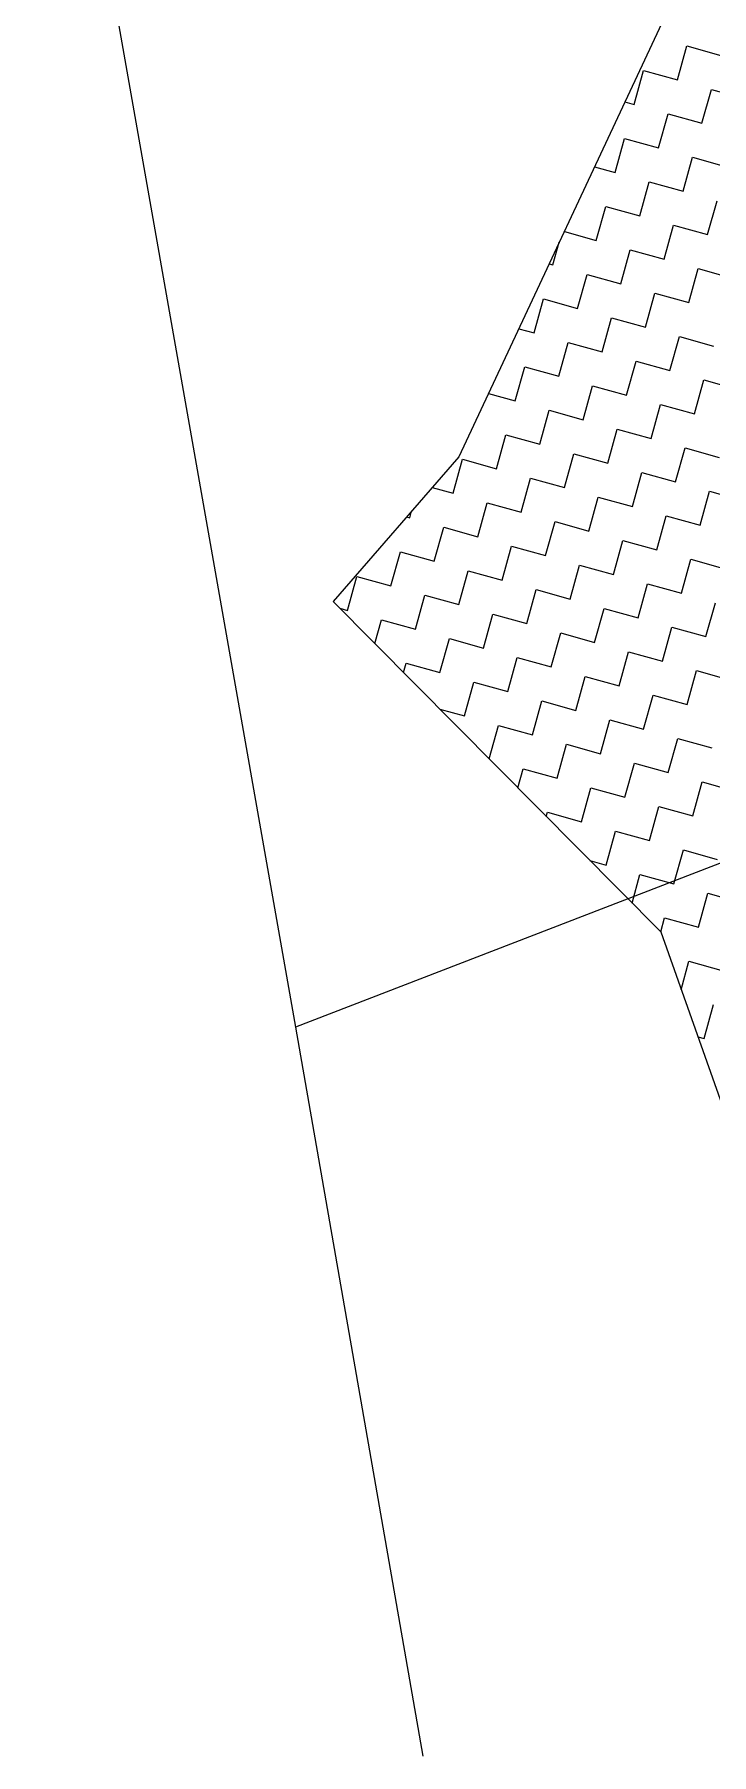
# Model space of a CAD drawing. Header units: metres. Extents: x 291974 to 293244, y 2020596 to 2023640.
# Drawn here: x 292579.5 to 292627.6, y 2023334.7 to 2023456.7 of the extents above; entities that cross this region are included whole.
import ezdxf

# ---------------------------------------------------------------- set-up
doc = ezdxf.new("R2010")
doc.units = ezdxf.units.M
doc.header["$MEASUREMENT"] = 0
for name, color, linetype in [('POLY_HATCH', 12, 'Continuous'), ('POLY_PARCEL', 6, 'Continuous'), ('V_BOUND_LINE', 7, 'Continuous')]:
    doc.layers.add(name, color=color, linetype=linetype)

msp = doc.modelspace()

# ---------------------------------------------------------------- linework, layer by layer
at = {"layer": 'POLY_HATCH'}
for p, q in [((292627.47, 2023464.88), (292609.61, 2023426.75)), ((292609.61, 2023426.75), (292600.69, 2023416.48)), ((292600.69, 2023416.48), (292623.94, 2023393.04)), ((292623.94, 2023393.04), (292633.48, 2023366.12))]:
    msp.add_line(p, q, dxfattribs=at)
at = {"layer": 'POLY_HATCH', "linetype": 'Continuous'}
for p, q in [((292625.13, 2023453.49), (292625.8, 2023455.9)), ((292625.8, 2023455.9), (292628.21, 2023455.23)), ((292622.05, 2023451.75), (292622.72, 2023454.16)), ((292622.72, 2023454.16), (292625.13, 2023453.49)), ((292626.87, 2023450.41), (292627.54, 2023452.82)), ((292627.54, 2023452.82), (292629.95, 2023452.15)), ((292621.4, 2023451.93), (292622.05, 2023451.75)), ((292623.79, 2023448.67), (292624.46, 2023451.08)), ((292624.46, 2023451.08), (292626.87, 2023450.41)), ((292620.71, 2023446.93), (292621.38, 2023449.34)), ((292621.38, 2023449.34), (292623.79, 2023448.67)), ((292625.53, 2023445.59), (292626.2, 2023448)), ((292626.2, 2023448), (292628.61, 2023447.33)), ((292619.25, 2023447.33), (292620.71, 2023446.93)), ((292622.45, 2023443.85), (292623.12, 2023446.26)), ((292623.12, 2023446.26), (292625.53, 2023445.59)), ((292619.37, 2023442.1), (292620.04, 2023444.51)), ((292620.04, 2023444.51), (292622.45, 2023443.85)), ((292627.27, 2023442.51), (292627.94, 2023444.92)), ((292617.1, 2023442.74), (292619.37, 2023442.1)), ((292624.19, 2023440.77), (292624.86, 2023443.18)), ((292624.86, 2023443.18), (292627.27, 2023442.51)), ((292616.29, 2023440.36), (292616.74, 2023441.97)), ((292621.12, 2023439.03), (292621.78, 2023441.44)), ((292621.78, 2023441.44), (292624.19, 2023440.77)), ((292616.02, 2023440.44), (292616.29, 2023440.36)), ((292625.94, 2023437.69), (292626.6, 2023440.1)), ((292626.6, 2023440.1), (292629.02, 2023439.43)), ((292618.04, 2023437.28), (292618.71, 2023439.69)), ((292618.71, 2023439.69), (292621.12, 2023439.03)), ((292614.96, 2023435.54), (292615.63, 2023437.95)), ((292615.63, 2023437.95), (292618.04, 2023437.28)), ((292622.86, 2023435.95), (292623.53, 2023438.36)), ((292623.53, 2023438.36), (292625.94, 2023437.69)), ((292619.78, 2023434.2), (292620.45, 2023436.61)), ((292620.45, 2023436.61), (292622.86, 2023435.95)), ((292613.87, 2023435.84), (292614.96, 2023435.54)), ((292624.6, 2023432.87), (292625.27, 2023435.28)), ((292625.27, 2023435.28), (292627.68, 2023434.61)), ((292616.7, 2023432.46), (292617.37, 2023434.87)), ((292617.37, 2023434.87), (292619.78, 2023434.2)), ((292613.62, 2023430.72), (292614.29, 2023433.13)), ((292614.29, 2023433.13), (292616.7, 2023432.46)), ((292621.52, 2023431.13), (292622.19, 2023433.54)), ((292622.19, 2023433.54), (292624.6, 2023432.87)), ((292618.44, 2023429.38), (292619.11, 2023431.79)), ((292619.11, 2023431.79), (292621.52, 2023431.13)), ((292626.34, 2023429.79), (292627.01, 2023432.2)), ((292627.01, 2023432.2), (292629.42, 2023431.53)), ((292611.72, 2023431.25), (292613.62, 2023430.72)), ((292623.26, 2023428.05), (292623.93, 2023430.46)), ((292623.93, 2023430.46), (292626.34, 2023429.79)), ((292615.36, 2023427.64), (292616.03, 2023430.05)), ((292616.03, 2023430.05), (292618.44, 2023429.38)), ((292612.28, 2023425.9), (292612.95, 2023428.31)), ((292612.95, 2023428.31), (292615.36, 2023427.64)), ((292620.18, 2023426.3), (292620.85, 2023428.72)), ((292620.85, 2023428.72), (292623.26, 2023428.05)), ((292617.1, 2023424.56), (292617.77, 2023426.97)), ((292617.77, 2023426.97), (292620.18, 2023426.3)), ((292625, 2023424.97), (292625.67, 2023427.38)), ((292625.67, 2023427.38), (292628.08, 2023426.71)), ((292609.2, 2023424.16), (292609.87, 2023426.57)), ((292609.87, 2023426.57), (292612.28, 2023425.9)), ((292621.93, 2023423.23), (292622.59, 2023425.64)), ((292622.59, 2023425.64), (292625, 2023424.97)), ((292607.72, 2023424.57), (292609.2, 2023424.16)), ((292614.03, 2023422.82), (292614.69, 2023425.23)), ((292614.69, 2023425.23), (292617.1, 2023424.56)), ((292626.75, 2023421.89), (292627.41, 2023424.3)), ((292627.41, 2023424.3), (292629.83, 2023423.63)), ((292610.95, 2023421.08), (292611.61, 2023423.49)), ((292611.61, 2023423.49), (292614.03, 2023422.82)), ((292618.85, 2023421.48), (292619.51, 2023423.89)), ((292619.51, 2023423.89), (292621.93, 2023423.23)), ((292605.9, 2023422.48), (292606.13, 2023422.42)), ((292606.13, 2023422.42), (292606.26, 2023422.89)), ((292615.77, 2023419.74), (292616.44, 2023422.15)), ((292616.44, 2023422.15), (292618.85, 2023421.48)), ((292623.67, 2023420.15), (292624.34, 2023422.56)), ((292624.34, 2023422.56), (292626.75, 2023421.89)), ((292607.87, 2023419.34), (292608.54, 2023421.75)), ((292608.54, 2023421.75), (292610.95, 2023421.08)), ((292620.59, 2023418.4), (292621.26, 2023420.82)), ((292621.26, 2023420.82), (292623.67, 2023420.15)), ((292604.79, 2023417.6), (292605.46, 2023420.01)), ((292605.46, 2023420.01), (292607.87, 2023419.34)), ((292612.69, 2023418), (292613.36, 2023420.41)), ((292613.36, 2023420.41), (292615.77, 2023419.74)), ((292625.41, 2023417.07), (292626.08, 2023419.48)), ((292626.08, 2023419.48), (292628.49, 2023418.81)), ((292601.71, 2023415.85), (292602.38, 2023418.26)), ((292602.38, 2023418.26), (292604.79, 2023417.6)), ((292609.61, 2023416.26), (292610.28, 2023418.67)), ((292610.28, 2023418.67), (292612.69, 2023418)), ((292617.51, 2023416.66), (292618.18, 2023419.07)), ((292618.18, 2023419.07), (292620.59, 2023418.4)), ((292606.53, 2023414.52), (292607.2, 2023416.93)), ((292607.2, 2023416.93), (292609.61, 2023416.26)), ((292614.43, 2023414.92), (292615.1, 2023417.33)), ((292615.1, 2023417.33), (292617.51, 2023416.66)), ((292622.33, 2023415.33), (292623, 2023417.74)), ((292623, 2023417.74), (292625.41, 2023417.07)), ((292601.16, 2023416), (292601.71, 2023415.85)), ((292619.25, 2023413.58), (292619.92, 2023415.99)), ((292619.92, 2023415.99), (292622.33, 2023415.33)), ((292627.15, 2023413.99), (292627.82, 2023416.4)), ((292603.65, 2023413.5), (292604.12, 2023415.18)), ((292604.12, 2023415.18), (292606.53, 2023414.52)), ((292611.35, 2023413.18), (292612.02, 2023415.59)), ((292612.02, 2023415.59), (292614.43, 2023414.92)), ((292624.07, 2023412.25), (292624.74, 2023414.66)), ((292624.74, 2023414.66), (292627.15, 2023413.99)), ((292608.27, 2023411.44), (292608.94, 2023413.85)), ((292608.94, 2023413.85), (292611.35, 2023413.18)), ((292616.17, 2023411.84), (292616.84, 2023414.25)), ((292616.84, 2023414.25), (292619.25, 2023413.58)), ((292605.68, 2023411.45), (292605.86, 2023412.11)), ((292605.86, 2023412.11), (292608.27, 2023411.44)), ((292613.09, 2023410.1), (292613.76, 2023412.51)), ((292613.76, 2023412.51), (292616.17, 2023411.84)), ((292620.99, 2023410.5), (292621.66, 2023412.92)), ((292621.66, 2023412.92), (292624.07, 2023412.25)), ((292617.91, 2023408.76), (292618.58, 2023411.17)), ((292618.58, 2023411.17), (292620.99, 2023410.5)), ((292625.81, 2023409.17), (292626.48, 2023411.58)), ((292626.48, 2023411.58), (292628.89, 2023410.91)), ((292610.01, 2023408.36), (292610.68, 2023410.77)), ((292610.68, 2023410.77), (292613.09, 2023410.1)), ((292622.73, 2023407.43), (292623.4, 2023409.84)), ((292623.4, 2023409.84), (292625.81, 2023409.17)), ((292608.27, 2023408.84), (292610.01, 2023408.36)), ((292614.83, 2023407.02), (292615.5, 2023409.43)), ((292615.5, 2023409.43), (292617.91, 2023408.76)), ((292611.77, 2023405.31), (292612.42, 2023407.69)), ((292612.42, 2023407.69), (292614.83, 2023407.02)), ((292619.66, 2023405.68), (292620.32, 2023408.09)), ((292620.32, 2023408.09), (292622.73, 2023407.43)), ((292616.58, 2023403.94), (292617.25, 2023406.35)), ((292617.25, 2023406.35), (292619.66, 2023405.68)), ((292624.48, 2023404.35), (292625.15, 2023406.76)), ((292625.15, 2023406.76), (292627.56, 2023406.09)), ((292621.4, 2023402.6), (292622.07, 2023405.02)), ((292622.07, 2023405.02), (292624.48, 2023404.35)), ((292613.79, 2023403.27), (292614.17, 2023404.61)), ((292614.17, 2023404.61), (292616.58, 2023403.94)), ((292626.22, 2023401.27), (292626.89, 2023403.68)), ((292626.89, 2023403.68), (292629.3, 2023403.01)), ((292618.32, 2023400.86), (292618.99, 2023403.27)), ((292618.99, 2023403.27), (292621.4, 2023402.6)), ((292615.82, 2023401.22), (292615.91, 2023401.53)), ((292615.91, 2023401.53), (292618.32, 2023400.86)), ((292623.14, 2023399.53), (292623.81, 2023401.94)), ((292623.81, 2023401.94), (292626.22, 2023401.27)), ((292620.06, 2023397.78), (292620.73, 2023400.19)), ((292620.73, 2023400.19), (292623.14, 2023399.53)), ((292624.88, 2023396.45), (292625.55, 2023398.86)), ((292625.55, 2023398.86), (292627.96, 2023398.19)), ((292618.92, 2023398.1), (292620.06, 2023397.78)), ((292621.91, 2023395.09), (292622.47, 2023397.12)), ((292622.47, 2023397.12), (292624.88, 2023396.45)), ((292626.62, 2023393.37), (292627.29, 2023395.78)), ((292627.29, 2023395.78), (292629.7, 2023395.11)), ((292623.94, 2023393.04), (292624.21, 2023394.04)), ((292624.21, 2023394.04), (292626.62, 2023393.37)), ((292625.39, 2023388.94), (292625.95, 2023390.96)), ((292625.95, 2023390.96), (292628.37, 2023390.29)), ((292627.03, 2023385.47), (292627.7, 2023387.88)), ((292626.58, 2023385.59), (292627.03, 2023385.47))]:
    msp.add_line(p, q, dxfattribs=at)
at = {"layer": 'POLY_PARCEL'}
msp.add_line((292670.85, 2023414.4), (292598.02, 2023386.29), dxfattribs=at)
at = {"layer": 'V_BOUND_LINE'}
for p, q in [((292579.48, 2023491.25), (292598.02, 2023386.29)), ((292598.02, 2023386.29), (292607.06, 2023334.56))]:
    msp.add_line(p, q, dxfattribs=at)

doc.saveas('drawing.dxf')
